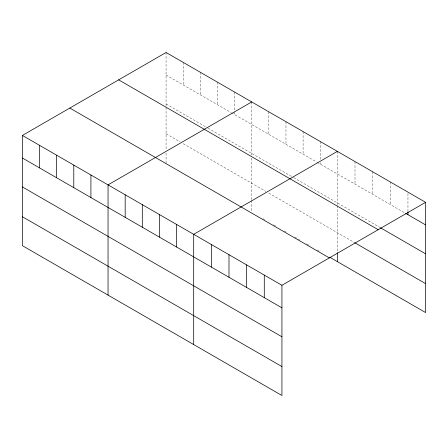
<?xml version="1.0" encoding="UTF-8"?>
<svg xmlns="http://www.w3.org/2000/svg" width="448" height="448" viewBox="0 0 448 448"><rect width="100%" height="100%" fill="white"/><g stroke="black" fill="none" stroke-linecap="round" stroke-linejoin="round"><path stroke-width="0.34" stroke-dasharray="2.24 1.68" d="M166.068 52.489L166.068 106.697M166.068 75.057L231.039 112.571M231.633 112.913L316.686 162.019M317.279 162.355L405.009 213.013M166.068 103.986L207.413 127.859M208.006 128.201L293.059 177.307M293.653 177.649L379.714 227.338M166.068 133.795L180.242 141.982M183.198 143.685L265.888 191.43M268.845 193.133L355.006 242.878M262.937 218.652L264.706 219.677M273.566 224.79L275.929 226.156M284.2 230.927L285.97 231.952M294.834 237.07L299.555 239.798M306.645 243.886L310.19 245.935M317.279 250.029L320.23 251.731M407.954 193.508L407.954 211.971M390.303 181.95L390.303 204.518M372.658 171.758L372.658 194.331M355.006 161.571L355.006 184.139M337.361 151.379L337.361 204.915M337.361 205.593L337.361 251.978M320.23 141.49L320.23 159.958M320.23 162.697L320.23 164.063M303.1 131.606L303.1 154.174M285.97 121.716L285.97 144.284M268.845 111.826L268.845 134.394M251.714 101.937L251.714 155.467M251.714 158.178L251.714 199.774M251.714 200.463L251.714 212.173M234.584 92.047L234.584 111.194M234.584 111.882L234.584 114.615M217.454 82.158L217.454 104.726M200.329 72.268L200.329 94.836M183.198 62.378L183.198 84.946M166.068 107.374L166.068 150.326M166.068 153.082L166.068 162.725"/><path stroke-width="0.67" d="M22.4 135.436L281.932 285.275L281.932 395.511L22.4 245.672L22.4 135.436L166.068 52.489L425.6 202.328L425.6 312.564L329.683 257.186M251.714 101.937L108.046 184.878L108.046 295.12M337.361 151.379L193.693 234.326L193.693 344.568M281.932 285.275L425.6 202.328M405.597 213.349L425.6 224.896M380.302 227.679L425.6 253.831M118.658 79.862L378.19 229.701M355.006 242.878L425.6 283.634M69.81 108.063L329.342 257.902M22.4 158.004L281.932 307.843M22.4 186.934L281.932 336.773M22.4 216.742L281.932 366.582M407.954 211.971L407.954 214.71M337.361 252.666L337.361 261.621M264.286 275.083L264.286 297.657M246.635 264.897L246.635 287.465M228.99 254.705L228.99 277.278M211.338 244.518L211.338 267.086M176.562 224.437L176.562 247.01M159.432 214.547L159.432 237.121M142.302 204.658L142.302 227.231M125.177 194.768L125.177 217.342M90.916 174.989L90.916 197.562M73.786 165.099L73.786 187.673M56.661 155.215L56.661 177.783M39.53 145.326L39.53 167.894"/></g></svg>
